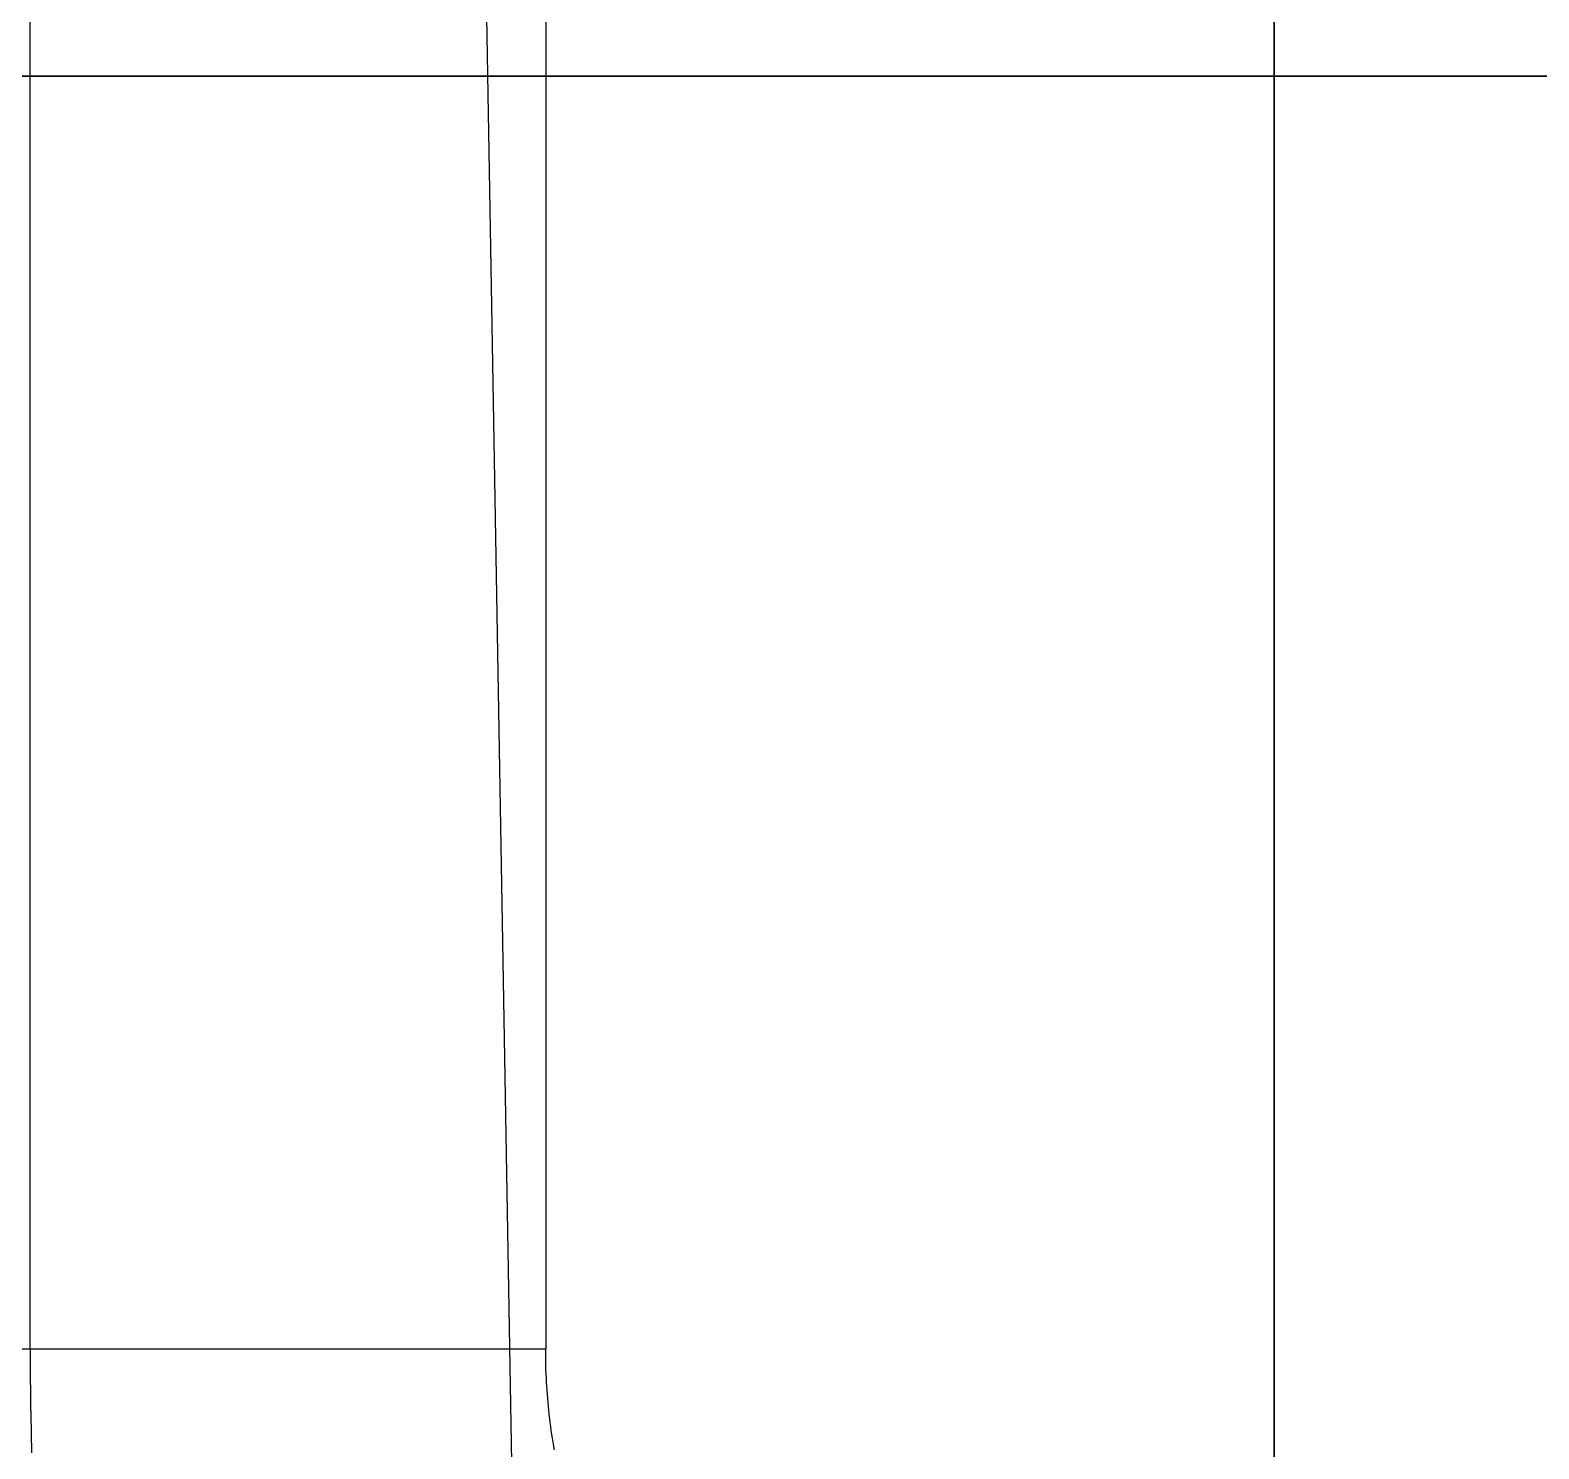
# Model space of a CAD drawing. Extents: x -4.83 to 4.83, y -5.56 to 3.84.
# Drawn here: x 1.76 to 2.051, y -4.1049 to -3.8311 of the extents above; entities that cross this region are included whole.
import ezdxf

# ---------------------------------------------------------------- set-up
doc = ezdxf.new("R2010")
doc.units = 0
doc.layers.get('0').update_dxf_attribs({"linetype": 'CONTINUOUS'})

# ---------------------------------------------------------------- blocks, each defined once
blk = doc.blocks.new('*U1')
at = {"color": 250, "extrusion": (0, -1e-16, -1)}
for p, q in [((1.76, -4.08561, 0.88), (1.76, 0, 0.88)), ((-1.76, -4.08561, 0.88), (1.76, -4.08561, 0.88))]:
    blk.add_line(p, q, dxfattribs=at)
at = {"color": 250}
for p, q in [((1.76, -4.08561, 0.88), (1.76, 0, 0.88)), ((1.85945, 0, 0.93284), (1.85945, -4.08561, 0.93284)), ((-1.76, -4.08561, 0.88), (1.76, -4.08561, 0.88))]:
    blk.add_line(p, q, dxfattribs=at)
at = {"color": 250, "extrusion": (0.828721, 0, -0.559661)}
blk.add_line((1.85945, 0, 0.93284), (1.85945, -4.08561, 0.93284), dxfattribs=at)
at = {"color": 250, "extrusion": (-1, 0, 0)}
for p, q in [((2, -4.46868, 2.42132), (2, 0, 2.46032)), ((2, 0, 2.46032), (2, -4.47, 2.42))]:
    blk.add_line(p, q, dxfattribs=at)
at = {"color": 250, "extrusion": (0, -0.008727, 0.999962)}
blk.add_line((2, -4.46868, 2.42132), (2, 0, 2.46032), dxfattribs=at)
at = {"color": 250, "extrusion": (0, -0.009019, 0.999959)}
blk.add_line((2, 0, 2.46032), (2, -4.47, 2.42), dxfattribs=at)
at = {"color": 250}
for points in [[(1.76, -4.08561, 0.88), (1.76, -4.08687, 0.88), (1.76, -4.08812, 0.88002), (1.76001, -4.08938, 0.88004), (1.76002, -4.09063, 0.88006), (1.76003, -4.09189, 0.8801), (1.76004, -4.09314, 0.88015), (1.76005, -4.09439, 0.8802), (1.76007, -4.09565, 0.88026), (1.76009, -4.0969, 0.88033), (1.76011, -4.09815, 0.8804), (1.76013, -4.0994, 0.88049), (1.76016, -4.10065, 0.88058), (1.76019, -4.1019, 0.88068), (1.76022, -4.10315, 0.88079), (1.76025, -4.1044, 0.88091), (1.76028, -4.10565, 0.88103)], [(1.76, -4.08561, 0.88), (1.76, -4.08687, 0.88), (1.76, -4.08812, 0.88002), (1.76001, -4.08938, 0.88004), (1.76002, -4.09063, 0.88006), (1.76003, -4.09189, 0.8801), (1.76004, -4.09314, 0.88015), (1.76005, -4.09439, 0.8802), (1.76007, -4.09565, 0.88026), (1.76009, -4.0969, 0.88033), (1.76011, -4.09815, 0.8804), (1.76013, -4.0994, 0.88049), (1.76016, -4.10065, 0.88058), (1.76019, -4.1019, 0.88068), (1.76022, -4.10315, 0.88079), (1.76025, -4.1044, 0.88091), (1.76028, -4.10565, 0.88103)], [(1.76, -4.08561, 0.88), (1.76039, -4.08561, 0.88), (1.76079, -4.08561, 0.88), (1.76118, -4.08561, 0.88001), (1.76157, -4.08561, 0.88001), (1.76197, -4.08561, 0.88002), (1.76236, -4.08561, 0.88002), (1.76275, -4.08561, 0.88003), (1.76315, -4.08561, 0.88004), (1.76354, -4.08561, 0.88005), (1.76394, -4.08561, 0.88006), (1.76433, -4.08561, 0.88008), (1.76473, -4.08561, 0.88009), (1.76513, -4.08561, 0.88011), (1.76552, -4.08561, 0.88013), (1.76592, -4.08561, 0.88015), (1.76632, -4.08561, 0.88017), (1.76671, -4.08561, 0.88019), (1.76711, -4.08561, 0.88021), (1.76751, -4.08561, 0.88023), (1.7679, -4.08561, 0.88026), (1.7683, -4.08561, 0.88029), (1.7687, -4.08561, 0.88032), (1.7691, -4.08561, 0.88035), (1.7695, -4.08561, 0.88038), (1.76989, -4.08561, 0.88041), (1.77029, -4.08561, 0.88044), (1.77069, -4.08561, 0.88048), (1.77109, -4.08561, 0.88051), (1.77149, -4.08561, 0.88055), (1.77189, -4.08561, 0.88059), (1.77229, -4.08561, 0.88063), (1.77269, -4.08561, 0.88067), (1.77309, -4.08561, 0.88072), (1.77349, -4.08561, 0.88076), (1.77389, -4.08561, 0.88081), (1.77428, -4.08561, 0.88085), (1.77468, -4.08561, 0.8809), (1.77508, -4.08561, 0.88095), (1.77548, -4.08561, 0.881), (1.77589, -4.08561, 0.88106), (1.77629, -4.08561, 0.88111), (1.77669, -4.08561, 0.88117), (1.77709, -4.08561, 0.88122), (1.77749, -4.08561, 0.88128), (1.77789, -4.08561, 0.88134), (1.77829, -4.08561, 0.8814), (1.77869, -4.08561, 0.88146), (1.77909, -4.08561, 0.88153), (1.77949, -4.08561, 0.88159), (1.77989, -4.08561, 0.88166), (1.78029, -4.08561, 0.88173), (1.78069, -4.08561, 0.8818), (1.78109, -4.08561, 0.88187), (1.78149, -4.08561, 0.88194), (1.78189, -4.08561, 0.88201), (1.78229, -4.08561, 0.88209), (1.78269, -4.08561, 0.88216), (1.78309, -4.08561, 0.88224), (1.78349, -4.08561, 0.88232), (1.78389, -4.08561, 0.8824), (1.78429, -4.08561, 0.88248), (1.78469, -4.08561, 0.88257), (1.78509, -4.08561, 0.88265), (1.78549, -4.08561, 0.88274), (1.78589, -4.08561, 0.88283), (1.78629, -4.08561, 0.88292), (1.78669, -4.08561, 0.88301), (1.78709, -4.08561, 0.8831), (1.78749, -4.08561, 0.88319), (1.78789, -4.08561, 0.88328), (1.78828, -4.08561, 0.88338), (1.78868, -4.08561, 0.88348), (1.78908, -4.08561, 0.88358), (1.78948, -4.08561, 0.88368), (1.78988, -4.08561, 0.88378), (1.79028, -4.08561, 0.88388), (1.79067, -4.08561, 0.88399), (1.79107, -4.08561, 0.88409), (1.79147, -4.08561, 0.8842), (1.79187, -4.08561, 0.88431), (1.79226, -4.08561, 0.88442), (1.79266, -4.08561, 0.88453), (1.79306, -4.08561, 0.88464), (1.79345, -4.08561, 0.88476), (1.79385, -4.08561, 0.88487), (1.79424, -4.08561, 0.88499), (1.79464, -4.08561, 0.88511), (1.79503, -4.08561, 0.88523), (1.79543, -4.08561, 0.88535), (1.79582, -4.08561, 0.88547), (1.79622, -4.08561, 0.8856), (1.79661, -4.08561, 0.88572), (1.797, -4.08561, 0.88585), (1.7974, -4.08561, 0.88598), (1.79779, -4.08561, 0.88611), (1.79818, -4.08561, 0.88624), (1.79858, -4.08561, 0.88637), (1.79897, -4.08561, 0.8865), (1.79936, -4.08561, 0.88664), (1.79975, -4.08561, 0.88677), (1.80014, -4.08561, 0.88691), (1.80053, -4.08561, 0.88705), (1.80092, -4.08561, 0.88719), (1.80131, -4.08561, 0.88733), (1.8017, -4.08561, 0.88748), (1.80209, -4.08561, 0.88762), (1.80248, -4.08561, 0.88777), (1.80287, -4.08561, 0.88792), (1.80325, -4.08561, 0.88807), (1.80364, -4.08561, 0.88822), (1.80403, -4.08561, 0.88837), (1.80441, -4.08561, 0.88852), (1.8048, -4.08561, 0.88868), (1.80518, -4.08561, 0.88883), (1.80557, -4.08561, 0.88899), (1.80595, -4.08561, 0.88915), (1.80634, -4.08561, 0.88931), (1.80672, -4.08561, 0.88947), (1.8071, -4.08561, 0.88963), (1.80749, -4.08561, 0.8898), (1.80787, -4.08561, 0.88996), (1.80825, -4.08561, 0.89013), (1.80863, -4.08561, 0.89029), (1.80901, -4.08561, 0.89046), (1.80939, -4.08561, 0.89063), (1.80977, -4.08561, 0.89081), (1.81015, -4.08561, 0.89098), (1.81053, -4.08561, 0.89116), (1.8109, -4.08561, 0.89133), (1.81128, -4.08561, 0.89151), (1.81166, -4.08561, 0.89169), (1.81203, -4.08561, 0.89187), (1.81241, -4.08561, 0.89205), (1.81278, -4.08561, 0.89223), (1.81316, -4.08561, 0.89241), (1.81353, -4.08561, 0.8926), (1.8139, -4.08561, 0.89279), (1.81427, -4.08561, 0.89297), (1.81464, -4.08561, 0.89316), (1.81501, -4.08561, 0.89335), (1.81538, -4.08561, 0.89355), (1.81575, -4.08561, 0.89374), (1.81612, -4.08561, 0.89393), (1.81649, -4.08561, 0.89413), (1.81686, -4.08561, 0.89433), (1.81722, -4.08561, 0.89452), (1.81759, -4.08561, 0.89472), (1.81796, -4.08561, 0.89492), (1.81832, -4.08561, 0.89513), (1.81868, -4.08561, 0.89533), (1.81905, -4.08561, 0.89553), (1.81941, -4.08561, 0.89574), (1.81977, -4.08561, 0.89595), (1.82013, -4.08561, 0.89616), (1.82049, -4.08561, 0.89636), (1.82085, -4.08561, 0.89658), (1.82121, -4.08561, 0.89679), (1.82157, -4.08561, 0.897), (1.82192, -4.08561, 0.89721), (1.82228, -4.08561, 0.89743), (1.82264, -4.08561, 0.89765), (1.82299, -4.08561, 0.89787), (1.82334, -4.08561, 0.89809), (1.8237, -4.08561, 0.89831), (1.82405, -4.08561, 0.89853), (1.8244, -4.08561, 0.89875), (1.82475, -4.08561, 0.89897), (1.8251, -4.08561, 0.8992), (1.82545, -4.08561, 0.89943), (1.8258, -4.08561, 0.89965), (1.82614, -4.08561, 0.89988), (1.82649, -4.08561, 0.90011), (1.82684, -4.08561, 0.90034), (1.82718, -4.08561, 0.90058), (1.82753, -4.08561, 0.90081), (1.82787, -4.08561, 0.90104), (1.82821, -4.08561, 0.90128), (1.82855, -4.08561, 0.90151), (1.82889, -4.08561, 0.90175), (1.82923, -4.08561, 0.90199), (1.82957, -4.08561, 0.90223), (1.82991, -4.08561, 0.90247), (1.83024, -4.08561, 0.90272), (1.83058, -4.08561, 0.90296), (1.83092, -4.08561, 0.9032), (1.83125, -4.08561, 0.90345), (1.83158, -4.08561, 0.9037), (1.83192, -4.08561, 0.90394), (1.83225, -4.08561, 0.90419), (1.83258, -4.08561, 0.90444), (1.83291, -4.08561, 0.90469), (1.83323, -4.08561, 0.90494), (1.83356, -4.08561, 0.9052), (1.83389, -4.08561, 0.90545), (1.83421, -4.08561, 0.90571), (1.83454, -4.08561, 0.90596), (1.83486, -4.08561, 0.90622), (1.83518, -4.08561, 0.90648), (1.83551, -4.08561, 0.90674), (1.83583, -4.08561, 0.907), (1.83615, -4.08561, 0.90726), (1.83646, -4.08561, 0.90752), (1.83678, -4.08561, 0.90778), (1.8371, -4.08561, 0.90805), (1.83741, -4.08561, 0.90831), (1.83773, -4.08561, 0.90858), (1.83804, -4.08561, 0.90885), (1.83835, -4.08561, 0.90911), (1.83867, -4.08561, 0.90938), (1.83898, -4.08561, 0.90965), (1.83928, -4.08561, 0.90992), (1.83959, -4.08561, 0.91019), (1.8399, -4.08561, 0.91047), (1.84021, -4.08561, 0.91074), (1.84051, -4.08561, 0.91102), (1.84081, -4.08561, 0.91129), (1.84112, -4.08561, 0.91157), (1.84142, -4.08561, 0.91185), (1.84172, -4.08561, 0.91212), (1.84202, -4.08561, 0.91241), (1.84232, -4.08561, 0.91268), (1.84261, -4.08561, 0.91297), (1.84291, -4.08561, 0.91325), (1.84321, -4.08561, 0.91353), (1.8435, -4.08561, 0.91382), (1.84379, -4.08561, 0.9141), (1.84408, -4.08561, 0.91439), (1.84437, -4.08561, 0.91467), (1.84466, -4.08561, 0.91496), (1.84495, -4.08561, 0.91525), (1.84524, -4.08561, 0.91554), (1.84552, -4.08561, 0.91583), (1.84581, -4.08561, 0.91612), (1.84609, -4.08561, 0.91641), (1.84638, -4.08561, 0.9167), (1.84666, -4.08561, 0.91699), (1.84694, -4.08561, 0.91729), (1.84722, -4.08561, 0.91758), (1.8475, -4.08561, 0.91788), (1.84777, -4.08561, 0.91817), (1.84805, -4.08561, 0.91847), (1.84832, -4.08561, 0.91877), (1.8486, -4.08561, 0.91907), (1.84887, -4.08561, 0.91936), (1.84914, -4.08561, 0.91966), (1.84941, -4.08561, 0.91997), (1.84968, -4.08561, 0.92027), (1.84995, -4.08561, 0.92057), (1.85021, -4.08561, 0.92087), (1.85048, -4.08561, 0.92117), (1.85074, -4.08561, 0.92148), (1.851, -4.08561, 0.92178), (1.85127, -4.08561, 0.92209), (1.85153, -4.08561, 0.9224), (1.85179, -4.08561, 0.9227), (1.85204, -4.08561, 0.92301), (1.8523, -4.08561, 0.92332), (1.85256, -4.08561, 0.92363), (1.85281, -4.08561, 0.92394), (1.85306, -4.08561, 0.92425), (1.85332, -4.08561, 0.92456), (1.85357, -4.08561, 0.92487), (1.85382, -4.08561, 0.92518), (1.85407, -4.08561, 0.92549), (1.85431, -4.08561, 0.92581), (1.85456, -4.08561, 0.92612), (1.85481, -4.08561, 0.92644), (1.85505, -4.08561, 0.92675), (1.85529, -4.08561, 0.92707), (1.85553, -4.08561, 0.92738), (1.85577, -4.08561, 0.9277), (1.85601, -4.08561, 0.92802), (1.85625, -4.08561, 0.92834), (1.85649, -4.08561, 0.92865), (1.85672, -4.08561, 0.92897), (1.85696, -4.08561, 0.92929), (1.85719, -4.08561, 0.92961), (1.85742, -4.08561, 0.92993), (1.85765, -4.08561, 0.93025), (1.85788, -4.08561, 0.93058), (1.85811, -4.08561, 0.9309), (1.85833, -4.08561, 0.93122), (1.85856, -4.08561, 0.93154), (1.85878, -4.08561, 0.93187), (1.859, -4.08561, 0.93219), (1.85923, -4.08561, 0.93252), (1.85945, -4.08561, 0.93284)], [(1.76, -4.08561, 0.88), (1.76039, -4.08561, 0.88), (1.76079, -4.08561, 0.88), (1.76118, -4.08561, 0.88001), (1.76157, -4.08561, 0.88001), (1.76197, -4.08561, 0.88002), (1.76236, -4.08561, 0.88002), (1.76275, -4.08561, 0.88003), (1.76315, -4.08561, 0.88004), (1.76354, -4.08561, 0.88005), (1.76394, -4.08561, 0.88006), (1.76433, -4.08561, 0.88008), (1.76473, -4.08561, 0.88009), (1.76513, -4.08561, 0.88011), (1.76552, -4.08561, 0.88013), (1.76592, -4.08561, 0.88015), (1.76632, -4.08561, 0.88017), (1.76671, -4.08561, 0.88019), (1.76711, -4.08561, 0.88021), (1.76751, -4.08561, 0.88023), (1.7679, -4.08561, 0.88026), (1.7683, -4.08561, 0.88029), (1.7687, -4.08561, 0.88032), (1.7691, -4.08561, 0.88035), (1.7695, -4.08561, 0.88038), (1.76989, -4.08561, 0.88041), (1.77029, -4.08561, 0.88044), (1.77069, -4.08561, 0.88048), (1.77109, -4.08561, 0.88051), (1.77149, -4.08561, 0.88055), (1.77189, -4.08561, 0.88059), (1.77229, -4.08561, 0.88063), (1.77269, -4.08561, 0.88067), (1.77309, -4.08561, 0.88072), (1.77349, -4.08561, 0.88076), (1.77389, -4.08561, 0.88081), (1.77428, -4.08561, 0.88085), (1.77468, -4.08561, 0.8809), (1.77508, -4.08561, 0.88095), (1.77548, -4.08561, 0.881), (1.77589, -4.08561, 0.88106), (1.77629, -4.08561, 0.88111), (1.77669, -4.08561, 0.88117), (1.77709, -4.08561, 0.88122), (1.77749, -4.08561, 0.88128), (1.77789, -4.08561, 0.88134), (1.77829, -4.08561, 0.8814), (1.77869, -4.08561, 0.88146), (1.77909, -4.08561, 0.88153), (1.77949, -4.08561, 0.88159), (1.77989, -4.08561, 0.88166), (1.78029, -4.08561, 0.88173), (1.78069, -4.08561, 0.8818), (1.78109, -4.08561, 0.88187), (1.78149, -4.08561, 0.88194), (1.78189, -4.08561, 0.88201), (1.78229, -4.08561, 0.88209), (1.78269, -4.08561, 0.88216), (1.78309, -4.08561, 0.88224), (1.78349, -4.08561, 0.88232), (1.78389, -4.08561, 0.8824), (1.78429, -4.08561, 0.88248), (1.78469, -4.08561, 0.88257), (1.78509, -4.08561, 0.88265), (1.78549, -4.08561, 0.88274), (1.78589, -4.08561, 0.88283), (1.78629, -4.08561, 0.88292), (1.78669, -4.08561, 0.88301), (1.78709, -4.08561, 0.8831), (1.78749, -4.08561, 0.88319), (1.78789, -4.08561, 0.88328), (1.78828, -4.08561, 0.88338), (1.78868, -4.08561, 0.88348), (1.78908, -4.08561, 0.88358), (1.78948, -4.08561, 0.88368), (1.78988, -4.08561, 0.88378), (1.79028, -4.08561, 0.88388), (1.79067, -4.08561, 0.88399), (1.79107, -4.08561, 0.88409), (1.79147, -4.08561, 0.8842), (1.79187, -4.08561, 0.88431), (1.79226, -4.08561, 0.88442), (1.79266, -4.08561, 0.88453), (1.79306, -4.08561, 0.88464), (1.79345, -4.08561, 0.88476), (1.79385, -4.08561, 0.88487), (1.79424, -4.08561, 0.88499), (1.79464, -4.08561, 0.88511), (1.79503, -4.08561, 0.88523), (1.79543, -4.08561, 0.88535), (1.79582, -4.08561, 0.88547), (1.79622, -4.08561, 0.8856), (1.79661, -4.08561, 0.88572), (1.797, -4.08561, 0.88585), (1.7974, -4.08561, 0.88598), (1.79779, -4.08561, 0.88611), (1.79818, -4.08561, 0.88624), (1.79858, -4.08561, 0.88637), (1.79897, -4.08561, 0.8865), (1.79936, -4.08561, 0.88664), (1.79975, -4.08561, 0.88677), (1.80014, -4.08561, 0.88691), (1.80053, -4.08561, 0.88705), (1.80092, -4.08561, 0.88719), (1.80131, -4.08561, 0.88733), (1.8017, -4.08561, 0.88748), (1.80209, -4.08561, 0.88762), (1.80248, -4.08561, 0.88777), (1.80287, -4.08561, 0.88792), (1.80325, -4.08561, 0.88807), (1.80364, -4.08561, 0.88822), (1.80403, -4.08561, 0.88837), (1.80441, -4.08561, 0.88852), (1.8048, -4.08561, 0.88868), (1.80518, -4.08561, 0.88883), (1.80557, -4.08561, 0.88899), (1.80595, -4.08561, 0.88915), (1.80634, -4.08561, 0.88931), (1.80672, -4.08561, 0.88947), (1.8071, -4.08561, 0.88963), (1.80749, -4.08561, 0.8898), (1.80787, -4.08561, 0.88996), (1.80825, -4.08561, 0.89013), (1.80863, -4.08561, 0.89029), (1.80901, -4.08561, 0.89046), (1.80939, -4.08561, 0.89063), (1.80977, -4.08561, 0.89081), (1.81015, -4.08561, 0.89098), (1.81053, -4.08561, 0.89116), (1.8109, -4.08561, 0.89133), (1.81128, -4.08561, 0.89151), (1.81166, -4.08561, 0.89169), (1.81203, -4.08561, 0.89187), (1.81241, -4.08561, 0.89205), (1.81278, -4.08561, 0.89223), (1.81316, -4.08561, 0.89241), (1.81353, -4.08561, 0.8926), (1.8139, -4.08561, 0.89279), (1.81427, -4.08561, 0.89297), (1.81464, -4.08561, 0.89316), (1.81501, -4.08561, 0.89335), (1.81538, -4.08561, 0.89355), (1.81575, -4.08561, 0.89374), (1.81612, -4.08561, 0.89393), (1.81649, -4.08561, 0.89413), (1.81686, -4.08561, 0.89433), (1.81722, -4.08561, 0.89452), (1.81759, -4.08561, 0.89472), (1.81796, -4.08561, 0.89492), (1.81832, -4.08561, 0.89513), (1.81868, -4.08561, 0.89533), (1.81905, -4.08561, 0.89553), (1.81941, -4.08561, 0.89574), (1.81977, -4.08561, 0.89595), (1.82013, -4.08561, 0.89616), (1.82049, -4.08561, 0.89636), (1.82085, -4.08561, 0.89658), (1.82121, -4.08561, 0.89679), (1.82157, -4.08561, 0.897), (1.82192, -4.08561, 0.89721), (1.82228, -4.08561, 0.89743), (1.82264, -4.08561, 0.89765), (1.82299, -4.08561, 0.89787), (1.82334, -4.08561, 0.89809), (1.8237, -4.08561, 0.89831), (1.82405, -4.08561, 0.89853), (1.8244, -4.08561, 0.89875), (1.82475, -4.08561, 0.89897), (1.8251, -4.08561, 0.8992), (1.82545, -4.08561, 0.89943), (1.8258, -4.08561, 0.89965), (1.82614, -4.08561, 0.89988), (1.82649, -4.08561, 0.90011), (1.82684, -4.08561, 0.90034), (1.82718, -4.08561, 0.90058), (1.82753, -4.08561, 0.90081), (1.82787, -4.08561, 0.90104), (1.82821, -4.08561, 0.90128), (1.82855, -4.08561, 0.90151), (1.82889, -4.08561, 0.90175), (1.82923, -4.08561, 0.90199), (1.82957, -4.08561, 0.90223), (1.82991, -4.08561, 0.90247), (1.83024, -4.08561, 0.90272), (1.83058, -4.08561, 0.90296), (1.83092, -4.08561, 0.9032), (1.83125, -4.08561, 0.90345), (1.83158, -4.08561, 0.9037), (1.83192, -4.08561, 0.90394), (1.83225, -4.08561, 0.90419), (1.83258, -4.08561, 0.90444), (1.83291, -4.08561, 0.90469), (1.83323, -4.08561, 0.90494), (1.83356, -4.08561, 0.9052), (1.83389, -4.08561, 0.90545), (1.83421, -4.08561, 0.90571), (1.83454, -4.08561, 0.90596), (1.83486, -4.08561, 0.90622), (1.83518, -4.08561, 0.90648), (1.83551, -4.08561, 0.90674), (1.83583, -4.08561, 0.907), (1.83615, -4.08561, 0.90726), (1.83646, -4.08561, 0.90752), (1.83678, -4.08561, 0.90778), (1.8371, -4.08561, 0.90805), (1.83741, -4.08561, 0.90831), (1.83773, -4.08561, 0.90858), (1.83804, -4.08561, 0.90885), (1.83835, -4.08561, 0.90911), (1.83867, -4.08561, 0.90938), (1.83898, -4.08561, 0.90965), (1.83928, -4.08561, 0.90992), (1.83959, -4.08561, 0.91019), (1.8399, -4.08561, 0.91047), (1.84021, -4.08561, 0.91074), (1.84051, -4.08561, 0.91102), (1.84081, -4.08561, 0.91129), (1.84112, -4.08561, 0.91157), (1.84142, -4.08561, 0.91185), (1.84172, -4.08561, 0.91212), (1.84202, -4.08561, 0.91241), (1.84232, -4.08561, 0.91268), (1.84261, -4.08561, 0.91297), (1.84291, -4.08561, 0.91325), (1.84321, -4.08561, 0.91353), (1.8435, -4.08561, 0.91382), (1.84379, -4.08561, 0.9141), (1.84408, -4.08561, 0.91439), (1.84437, -4.08561, 0.91467), (1.84466, -4.08561, 0.91496), (1.84495, -4.08561, 0.91525), (1.84524, -4.08561, 0.91554), (1.84552, -4.08561, 0.91583), (1.84581, -4.08561, 0.91612), (1.84609, -4.08561, 0.91641), (1.84638, -4.08561, 0.9167), (1.84666, -4.08561, 0.91699), (1.84694, -4.08561, 0.91729), (1.84722, -4.08561, 0.91758), (1.8475, -4.08561, 0.91788), (1.84777, -4.08561, 0.91817), (1.84805, -4.08561, 0.91847), (1.84832, -4.08561, 0.91877), (1.8486, -4.08561, 0.91907), (1.84887, -4.08561, 0.91936), (1.84914, -4.08561, 0.91966), (1.84941, -4.08561, 0.91997), (1.84968, -4.08561, 0.92027), (1.84995, -4.08561, 0.92057), (1.85021, -4.08561, 0.92087), (1.85048, -4.08561, 0.92117), (1.85074, -4.08561, 0.92148), (1.851, -4.08561, 0.92178), (1.85127, -4.08561, 0.92209), (1.85153, -4.08561, 0.9224), (1.85179, -4.08561, 0.9227), (1.85204, -4.08561, 0.92301), (1.8523, -4.08561, 0.92332), (1.85256, -4.08561, 0.92363), (1.85281, -4.08561, 0.92394), (1.85306, -4.08561, 0.92425), (1.85332, -4.08561, 0.92456), (1.85357, -4.08561, 0.92487), (1.85382, -4.08561, 0.92518), (1.85407, -4.08561, 0.92549), (1.85431, -4.08561, 0.92581), (1.85456, -4.08561, 0.92612), (1.85481, -4.08561, 0.92644), (1.85505, -4.08561, 0.92675), (1.85529, -4.08561, 0.92707), (1.85553, -4.08561, 0.92738), (1.85577, -4.08561, 0.9277), (1.85601, -4.08561, 0.92802), (1.85625, -4.08561, 0.92834), (1.85649, -4.08561, 0.92865), (1.85672, -4.08561, 0.92897), (1.85696, -4.08561, 0.92929), (1.85719, -4.08561, 0.92961), (1.85742, -4.08561, 0.92993), (1.85765, -4.08561, 0.93025), (1.85788, -4.08561, 0.93058), (1.85811, -4.08561, 0.9309), (1.85833, -4.08561, 0.93122), (1.85856, -4.08561, 0.93154), (1.85878, -4.08561, 0.93187), (1.859, -4.08561, 0.93219), (1.85923, -4.08561, 0.93252), (1.85945, -4.08561, 0.93284)], [(1.86115, -4.10511, 0.93536), (1.86102, -4.10436, 0.93517), (1.86089, -4.1036, 0.93498), (1.86077, -4.10285, 0.9348), (1.86065, -4.10209, 0.93463), (1.86054, -4.10133, 0.93446), (1.86044, -4.10057, 0.93431), (1.86034, -4.0998, 0.93416), (1.86024, -4.09904, 0.93402), (1.86015, -4.09826, 0.93388), (1.86006, -4.09749, 0.93376), (1.85998, -4.09672, 0.93364), (1.85991, -4.09594, 0.93353), (1.85984, -4.09516, 0.93342), (1.85978, -4.09437, 0.93333), (1.85972, -4.09359, 0.93324), (1.85967, -4.0928, 0.93317), (1.85962, -4.09201, 0.9331), (1.85958, -4.09122, 0.93303), (1.85954, -4.09042, 0.93298), (1.85951, -4.08963, 0.93294), (1.85949, -4.08883, 0.9329), (1.85947, -4.08803, 0.93287), (1.85945, -4.08723, 0.93285), (1.85945, -4.08642, 0.93284), (1.85945, -4.08561, 0.93284)], [(1.86115, -4.10511, 0.93536), (1.86102, -4.10436, 0.93517), (1.86089, -4.1036, 0.93498), (1.86077, -4.10285, 0.9348), (1.86065, -4.10209, 0.93463), (1.86054, -4.10133, 0.93446), (1.86044, -4.10057, 0.93431), (1.86034, -4.0998, 0.93416), (1.86024, -4.09904, 0.93402), (1.86015, -4.09826, 0.93388), (1.86006, -4.09749, 0.93376), (1.85998, -4.09672, 0.93364), (1.85991, -4.09594, 0.93353), (1.85984, -4.09516, 0.93342), (1.85978, -4.09437, 0.93333), (1.85972, -4.09359, 0.93324), (1.85967, -4.0928, 0.93317), (1.85962, -4.09201, 0.9331), (1.85958, -4.09122, 0.93303), (1.85954, -4.09042, 0.93298), (1.85951, -4.08963, 0.93294), (1.85949, -4.08883, 0.9329), (1.85947, -4.08803, 0.93287), (1.85945, -4.08723, 0.93285), (1.85945, -4.08642, 0.93284), (1.85945, -4.08561, 0.93284)]]:
    blk.add_polyline3d(points, dxfattribs=at)
blk = doc.blocks.new('*U3')
at = {"color": 255, "extrusion": (0, -1e-16, -1)}
for p, q in [((1.86003, -4.51349, 3.5), (1.80329, -1.26262, 3.5)), ((1.43, -3.84), (2.73, -3.84))]:
    blk.add_line(p, q, dxfattribs=at)
at = {"color": 255, "extrusion": (0.999848, 0.017452, 0)}
for p, q in [((1.86003, -4.51349, 3.5), (1.80329, -1.26262, 3.5)), ((1.86003, -4.51349, 3.9), (1.80329, -1.26262, 3.9))]:
    blk.add_line(p, q, dxfattribs=at)
at = {"color": 255}
for p, q in [((1.86003, -4.51349, 3.9), (1.80329, -1.26262, 3.9)), ((2.63, -3.84, 0.4), (1.43, -3.84, 0.4))]:
    blk.add_line(p, q, dxfattribs=at)
at = {"color": 255, "extrusion": (0, 1, -1e-16)}
for p, q in [((1.43, -3.84), (2.73, -3.84)), ((2.63, -3.84, 0.4), (1.43, -3.84, 0.4))]:
    blk.add_line(p, q, dxfattribs=at)

msp = doc.modelspace()

# ---------------------------------------------------------------- block references
for name in ['*U3', '*U1']:
    msp.add_blockref(name, (0, 0))

doc.saveas('drawing.dxf')
